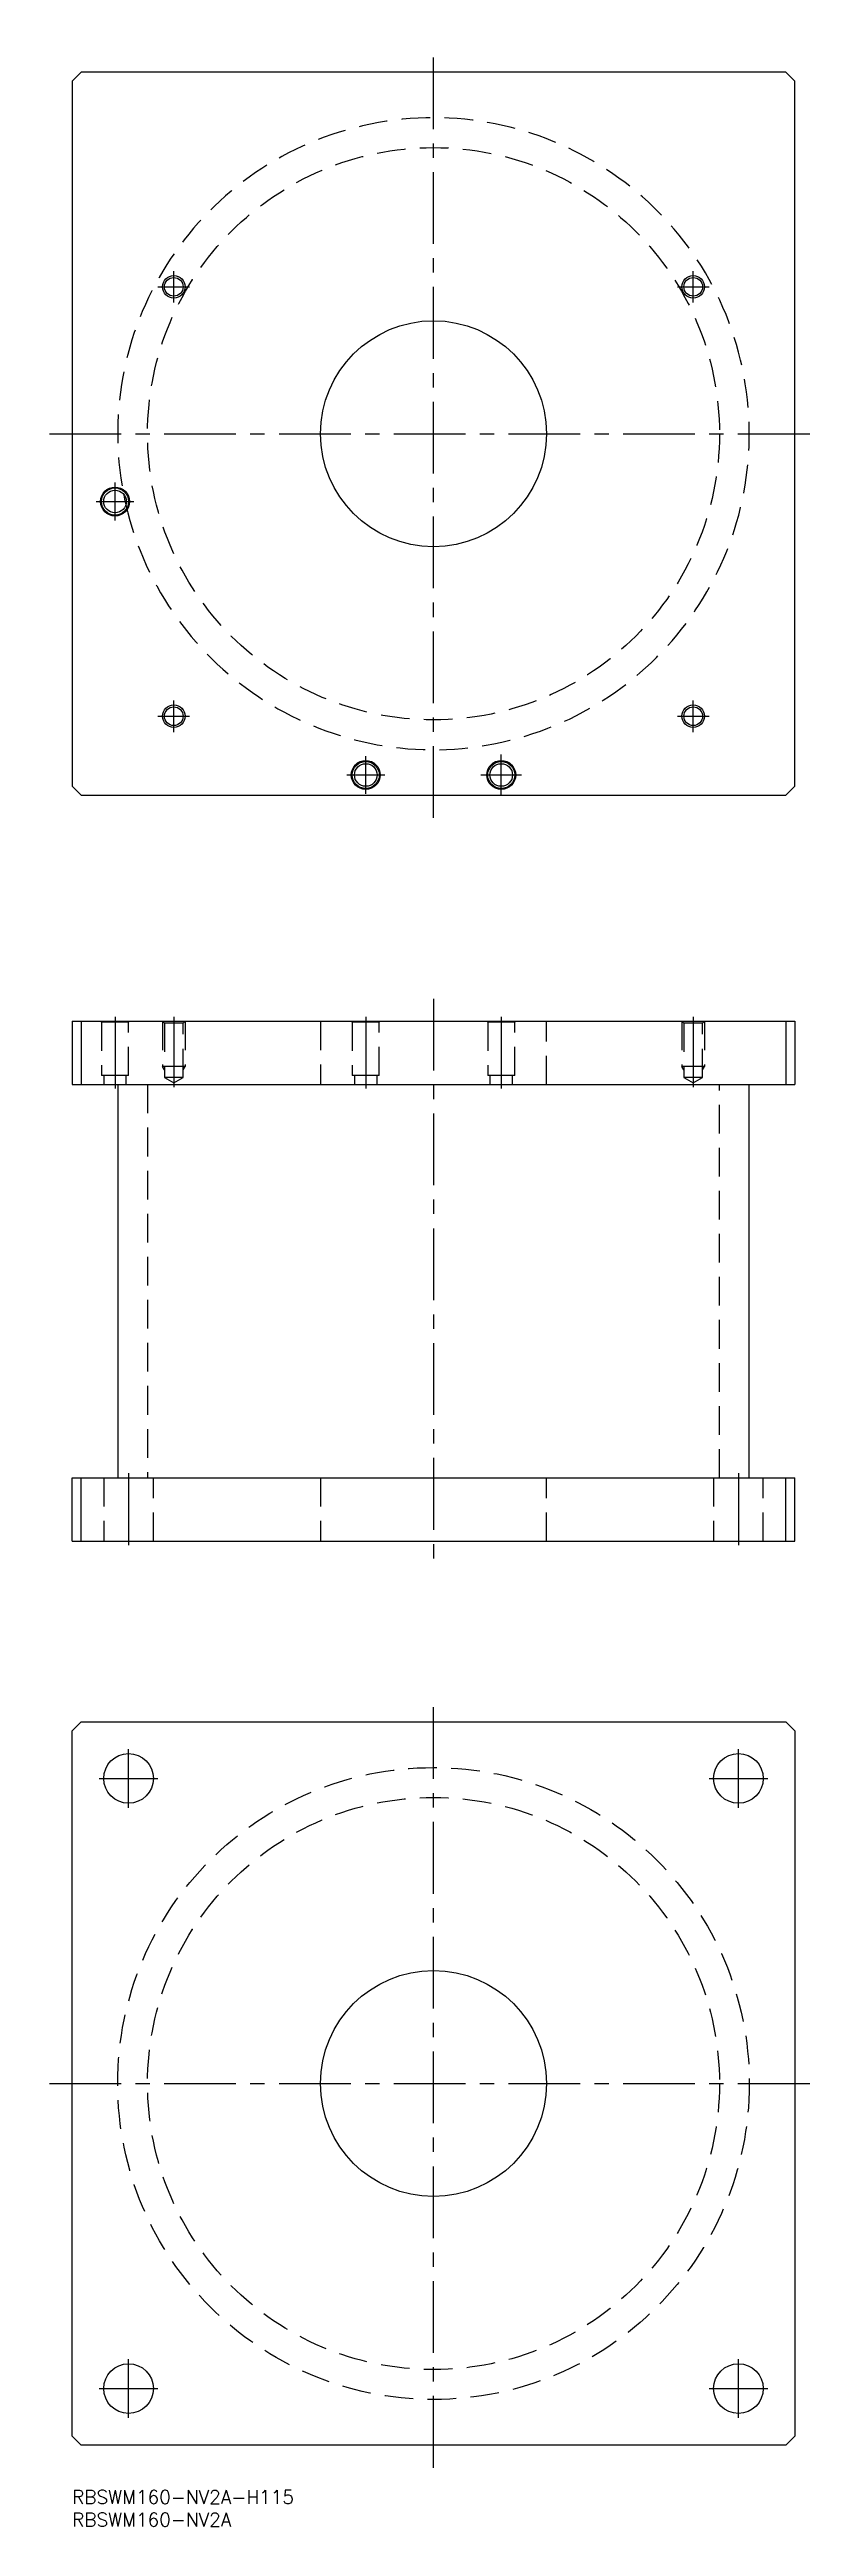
# Model space of a CAD drawing. Extents: x -5 to 165, y -8 to 540.
import ezdxf

# ---------------------------------------------------------------- set-up
doc = ezdxf.new("R2010")
doc.units = 0
doc.header["$LTSCALE"] = 0.5
doc.linetypes.add('CENTER', pattern=[50.8, 31.75, -6.35, 6.35, -6.35])
doc.linetypes.add('DASHED', pattern=[19.05, 12.7, -6.35])
for name, color, linetype in [('MSM_CENTER', 1, 'CENTER'), ('MSM_CONTINUOUS', 7, 'CONTINUOUS'), ('MSM_DASHED', 4, 'DASHED'), ('MSM_NARROW', 5, 'CONTINUOUS'), ('MSM_PART_NUMBER', 7, 'CONTINUOUS')]:
    doc.layers.add(name, color=color, linetype=linetype)
doc.styles.get("Standard").update_dxf_attribs({"font": 'txt.shx', "height": 3, "bigfont": 'bigfont.shx'})

msp = doc.modelspace()

# ---------------------------------------------------------------- linework, layer by layer
at = {"layer": 'MSM_CENTER'}
for p, q in [((80, 370), (80, 540)), ((22.5, 484), (22.5, 491)), ((137.5, 484), (137.5, 491)), ((19, 487.5), (26, 487.5)), ((134, 487.5), (141, 487.5)), ((-5, 455), (165, 455)), ((9.5, 435.8), (9.5, 444.2)), ((5.3, 440), (13.7, 440)), ((22.5, 389), (22.5, 396)), ((137.5, 389), (137.5, 396)), ((19, 392.5), (26, 392.5)), ((134, 392.5), (141, 392.5)), ((65, 375.3), (65, 383.7)), ((95, 375), (95, 384)), ((60.8, 379.5), (69.2, 379.5)), ((90.5, 379.5), (99.5, 379.5)), ((80, 330), (80, 205)), ((9.5, 326), (9.5, 310)), ((22.5, 326), (22.5, 310.407)), ((65, 326), (65, 310)), ((95, 326), (95, 310)), ((137.5, 326), (137.5, 310.407)), ((12.5, 225), (12.5, 209)), ((147.5, 225), (147.5, 209)), ((80, 5), (80, 175)), ((12.5, 151), (12.5, 164)), ((147.5, 151), (147.5, 164)), ((6, 157.5), (19, 157.5)), ((141, 157.5), (154, 157.5)), ((-5, 90), (165, 90)), ((12.5, 16), (12.5, 29)), ((147.5, 16), (147.5, 29)), ((6, 22.5), (19, 22.5)), ((141, 22.5), (154, 22.5))]:
    msp.add_line(p, q, dxfattribs=at)
at = {"layer": 'MSM_CONTINUOUS'}
for p, q in [((2, 535), (0, 533)), ((0, 533), (0, 377)), ((158, 535), (2, 535)), ((160, 533), (158, 535)), ((160, 377), (160, 533)), ((0, 377), (2, 375)), ((2, 375), (158, 375)), ((158, 375), (160, 377)), ((0, 325), (160, 325)), ((0, 325), (0, 311)), ((2, 325), (2, 311)), ((158, 325), (158, 311)), ((160, 325), (160, 311)), ((0, 311), (160, 311)), ((10.1, 311), (10.1, 224)), ((149.9, 224), (149.9, 311)), ((0, 210), (0, 224)), ((0, 224), (160, 224)), ((2, 210), (2, 224)), ((158, 210), (158, 224)), ((160, 210), (160, 224)), ((0, 210), (160, 210)), ((0, 168), (2, 170)), ((2, 170), (158, 170)), ((158, 170), (160, 168)), ((0, 12), (0, 168)), ((160, 168), (160, 12)), ((2, 10), (0, 12)), ((160, 12), (158, 10)), ((158, 10), (2, 10))]:
    msp.add_line(p, q, dxfattribs=at)
for centre, radius in [((22.5, 487.5), 2.067), ((137.5, 487.5), 2.067), ((80, 455), 25), ((9.5, 440), 3.2), ((9.5, 440), 3), ((9.5, 440), 2.5), ((22.5, 392.5), 2.067), ((137.5, 392.5), 2.067), ((65, 379.5), 3.2), ((65, 379.5), 3), ((65, 379.5), 2.5), ((95, 379.5), 3.2), ((95, 379.5), 3), ((95, 379.5), 2.5), ((12.5, 157.5), 5.5), ((147.5, 157.5), 5.5), ((80, 90), 25), ((12.5, 22.5), 5.5), ((147.5, 22.5), 5.5)]:
    msp.add_circle(centre, radius, dxfattribs=at)
msp.add_arc((80, 455), 69.9, 191.02089, 193.00207, dxfattribs=at)
at = {"layer": 'MSM_DASHED'}
for p, q in [((6.3, 325), (6.5, 324.8)), ((6.5, 324.8), (6.5, 313)), ((12.5, 324.8), (6.5, 324.8)), ((12.5, 324.8), (12.7, 325)), ((12.5, 313), (12.5, 324.8)), ((20, 325), (20.433, 324.567)), ((20, 325), (20, 315)), ((20.433, 324.567), (20.433, 312.6)), ((24.567, 324.567), (20.433, 324.567)), ((24.567, 324.567), (25, 325)), ((24.567, 312.6), (24.567, 324.567)), ((25, 325), (25, 315)), ((55, 325), (55, 311)), ((61.8, 325), (62, 324.8)), ((62, 324.8), (62, 313)), ((68, 324.8), (62, 324.8)), ((68, 324.8), (68.2, 325)), ((68, 313), (68, 324.8)), ((91.8, 325), (92, 324.8)), ((92, 324.8), (92, 313)), ((98, 324.8), (92, 324.8)), ((98, 324.8), (98.2, 325)), ((98, 313), (98, 324.8)), ((105, 311), (105, 325)), ((135, 325), (135.433, 324.567)), ((135, 325), (135, 315)), ((135.433, 324.567), (135.433, 312.6)), ((139.567, 324.567), (135.433, 324.567)), ((139.567, 324.567), (140, 325)), ((139.567, 312.6), (139.567, 324.567)), ((140, 325), (140, 315)), ((12.5, 313), (6.5, 313)), ((7, 313), (7, 311)), ((12, 311), (12, 313)), ((25, 315), (20, 315)), ((20.433, 314.25), (20, 315)), ((20.433, 312.6), (22.5, 311.407)), ((24.567, 312.6), (20.433, 312.6)), ((22.5, 311.407), (24.567, 312.6)), ((24.567, 314.25), (25, 315)), ((68, 313), (62, 313)), ((62.5, 313), (62.5, 311)), ((67.5, 311), (67.5, 313)), ((98, 313), (92, 313)), ((92.5, 313), (92.5, 311)), ((97.5, 311), (97.5, 313)), ((140, 315), (135, 315)), ((135.433, 314.25), (135, 315)), ((135.433, 312.6), (137.5, 311.407)), ((139.567, 312.6), (135.433, 312.6)), ((137.5, 311.407), (139.567, 312.6)), ((139.567, 314.25), (140, 315)), ((16.7, 311), (16.7, 224)), ((143.3, 224), (143.3, 311)), ((7, 224), (7, 210)), ((18, 210), (18, 224)), ((55, 224), (55, 210)), ((105, 210), (105, 224)), ((142, 224), (142, 210)), ((153, 210), (153, 224))]:
    msp.add_line(p, q, dxfattribs=at)
for centre, radius in [((80, 455), 63.3), ((80, 90), 69.9), ((80, 90), 63.3)]:
    msp.add_circle(centre, radius, dxfattribs=at)
msp.add_arc((80, 455), 69.9, 193.00207, 191.02089, dxfattribs=at)
at = {"layer": 'MSM_NARROW'}
for centre in [(22.5, 487.5), (137.5, 487.5), (22.5, 392.5), (137.5, 392.5)]:
    msp.add_circle(centre, 2.5, dxfattribs=at)

# ---------------------------------------------------------------- texts
at = {"layer": 'MSM_PART_NUMBER'}
for s, p in [('RBSWM160-NV2A-H115', (0, -3)), ('RBSWM160-NV2A', (0, -8))]:
    msp.add_text(s, height=3, dxfattribs=at).set_placement(p)

doc.saveas('drawing.dxf')
